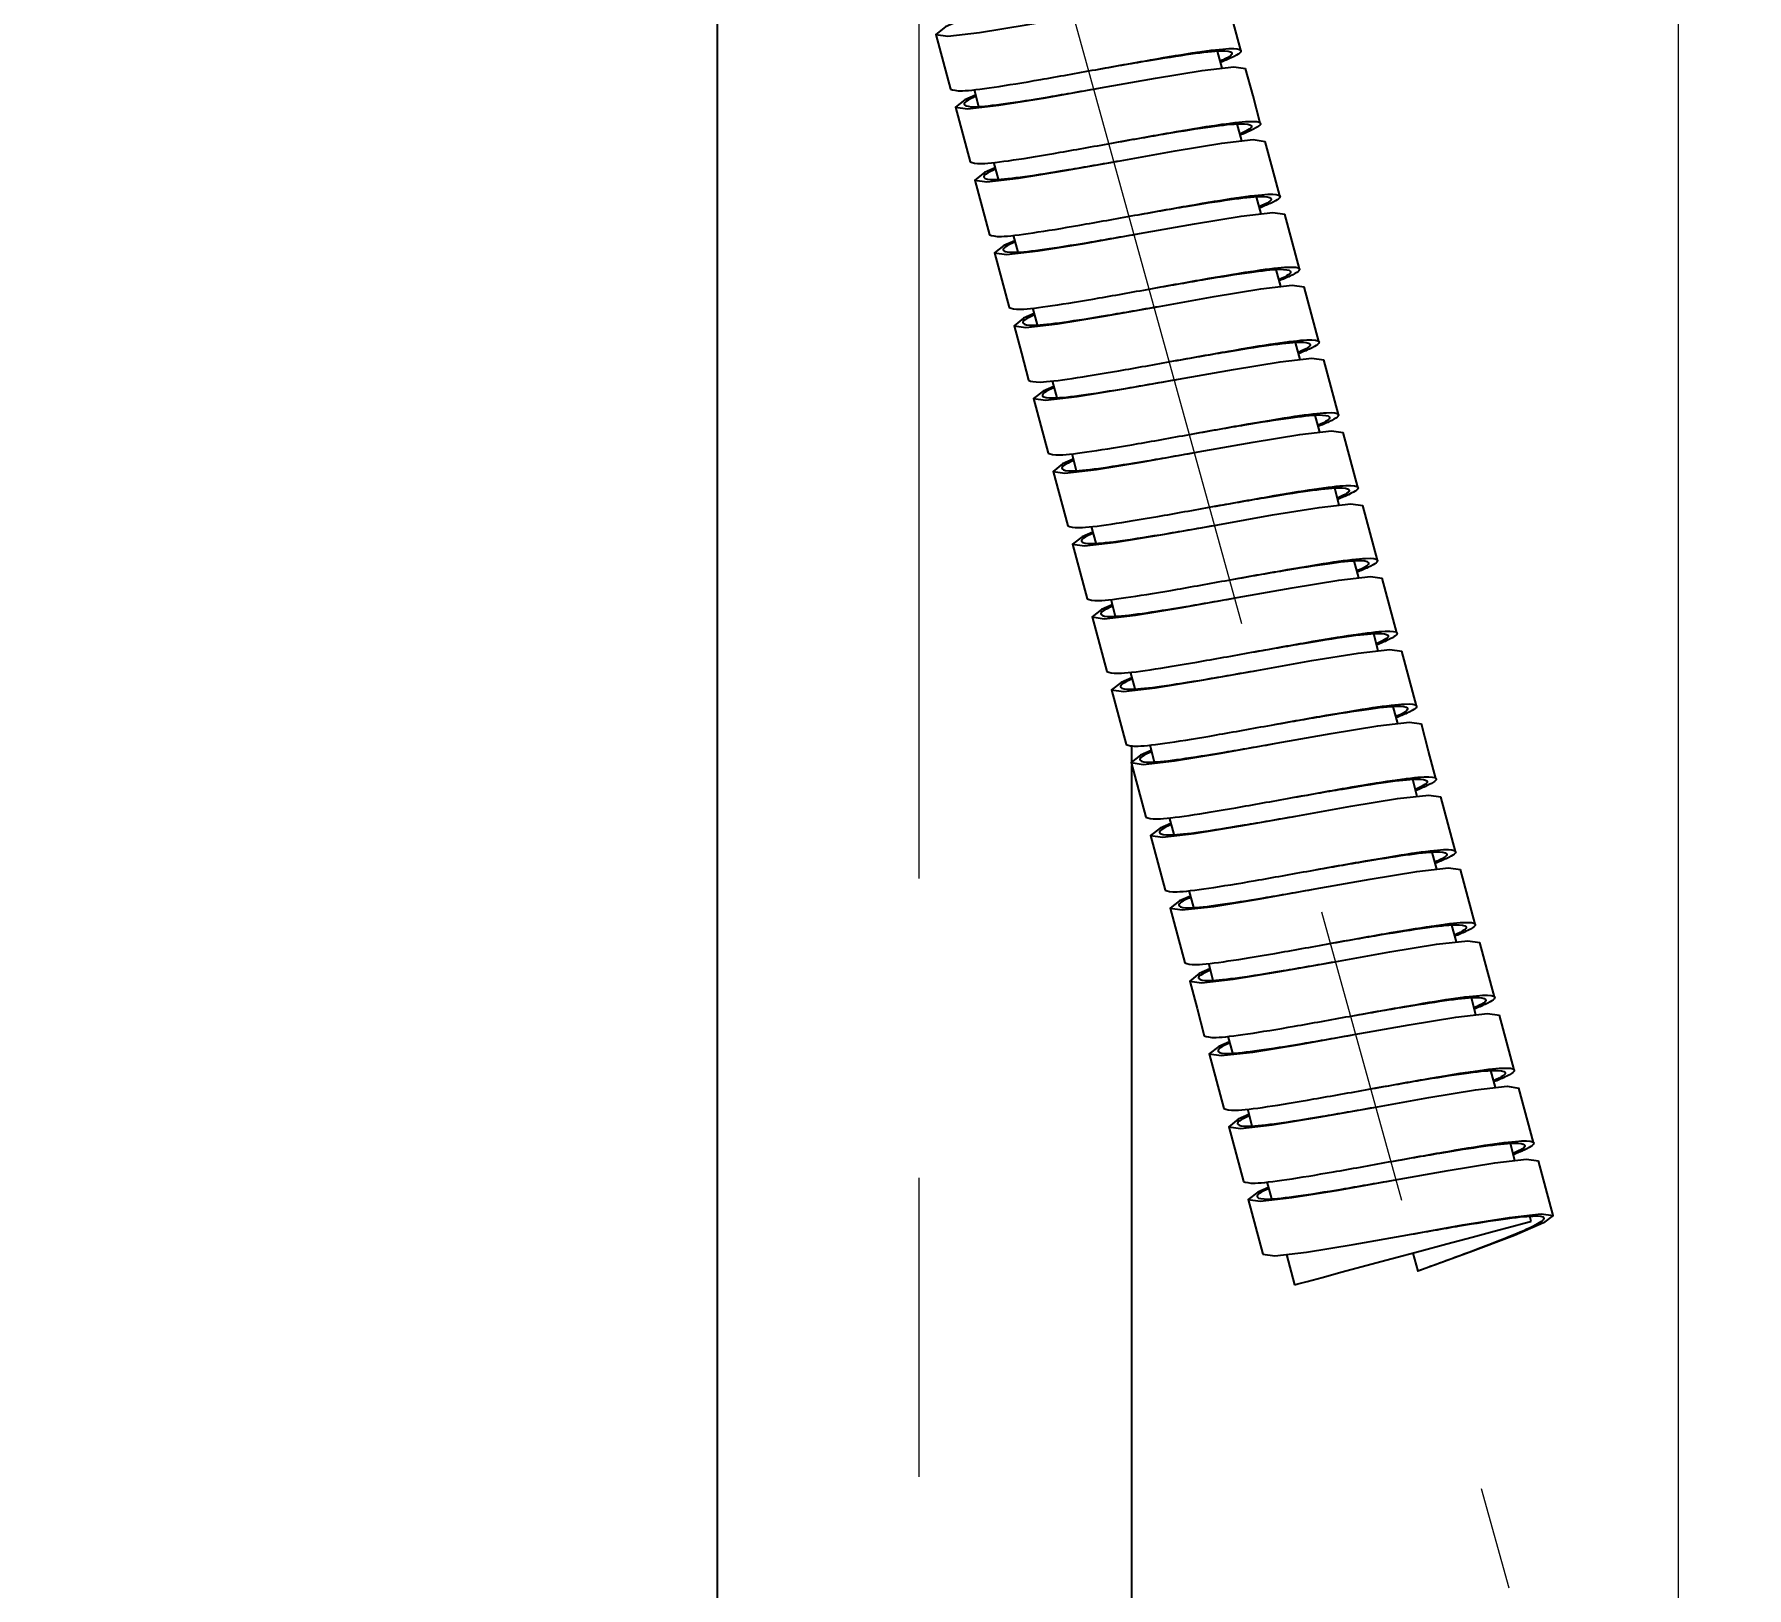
# Model space of a CAD drawing. Extents: x -2463 to 697, y 0 to 2315.
# Drawn here: x -584.6 to -493.8, y 902.8 to 985.2 of the extents above; entities that cross this region are included whole.
import ezdxf

# ---------------------------------------------------------------- set-up
doc = ezdxf.new("R2010")
doc.units = 0
doc.header["$LTSCALE"] = 10
doc.header["$MEASUREMENT"] = 0
doc.header["$PDMODE"] = 3
doc.header["$PDSIZE"] = -10
doc.linetypes.add('CENTER2', pattern=[28.575, 19.05, -3.175, 3.175, -3.175])
doc.layers.get('0').update_dxf_attribs({"linetype": 'CONTINUOUS'})
doc.layers.get('DEFPOINTS').update_dxf_attribs({"linetype": 'CONTINUOUS'})
doc.layers.add('Cneter', color=1, linetype='CENTER2', lineweight=13)
doc.layers.add('치수선', color=7, linetype='CONTINUOUS', lineweight=20)
doc.styles.add('Daelim Dimension', font='NanumGothic.ttf')
doc.dimstyles.new('DEFAULT', dxfattribs={"dimscale": 2, "dimtxt": 2, "dimasz": 2, "dimexe": 0, "dimexo": 2, "dimgap": 1, "dimtad": 1, "dimdec": 1, "dimzin": 9, "dimdsep": 46, "dimtxsty": 'Daelim Dimension', "dimcen": 0.5, "dimclrd": 252, "dimclre": 252, "dimclrt": 3, "dimadec": 1, "dimazin": 0, "dimtfac": 1, "dimtdec": 1, "dimtix": 1, "dimtmove": 0, "dimatfit": 3, "dimfxl": 1, "dimtolj": 1, "dimtzin": 1, "dimlwd": 9, "dimlwe": 9, "dimarcsym": 0})

# ---------------------------------------------------------------- blocks, each defined once
blk = doc.blocks.new('*D32')
at = {"color": 5, "lineweight": 9, "ltscale": 0.5, "transparency": 16777216}
for p, q in [((-533.662, 1313.237), (-386.859, 1313.237)), ((-388.859, 519.784), (-388.859, 1305.237)), ((-533.662, 511.784), (-386.859, 511.784))]:
    blk.add_line(p, q, dxfattribs=at)
at = {"color": 5, "ltscale": 0.5, "transparency": 16777216}
for points in [[(-390.193, 1305.237), (-387.526, 1305.237), (-388.859, 1313.237)], [(-390.193, 519.784), (-387.526, 519.784), (-388.859, 511.784)]]:
    blk.add_solid(points, dxfattribs=at)
at = {"layer": 'DEFPOINTS', "color": 0, "ltscale": 0.5, "transparency": 16777216}
for p in [(-537.662, 1313.237), (-388.859, 1313.237), (-537.662, 511.784)]:
    blk.add_point(p, dxfattribs=at)
at = {"color": 7, "ltscale": 0.5, "transparency": 16777216, "insert": (-404.751, 912.511), "char_height": 20, "attachment_point": 5, "rotation": 90, "style": 'Daelim Dimension'}
blk.add_mtext('\\A1;기본 파이프 길이 : 1,000', dxfattribs=at)
blk = doc.blocks.new('*D33')
at = {"color": 5, "lineweight": 9, "ltscale": 0.5, "transparency": 16777216}
for p, q in [((-885.082, 1497.185), (-314.176, 1497.185)), ((-316.176, 1489.185), (-316.176, 498.234)), ((-466.021, 490.234), (-314.176, 490.234))]:
    blk.add_line(p, q, dxfattribs=at)
at = {"color": 5, "ltscale": 0.5, "transparency": 16777216}
for points in [[(-317.509, 1489.185), (-314.843, 1489.185), (-316.176, 1497.185)], [(-317.509, 498.234), (-314.843, 498.234), (-316.176, 490.234)]]:
    blk.add_solid(points, dxfattribs=at)
at = {"layer": 'DEFPOINTS', "color": 0, "ltscale": 0.5, "transparency": 16777216}
for p in [(-889.082, 1497.185), (-470.021, 490.234), (-316.176, 490.234)]:
    blk.add_point(p, dxfattribs=at)
at = {"color": 7, "ltscale": 0.5, "transparency": 16777216, "insert": (-331.881, 993.709), "char_height": 20, "attachment_point": 5, "rotation": 90, "style": 'Daelim Dimension'}
blk.add_mtext('\\A1;(1140~1330)', dxfattribs=at)

msp = doc.modelspace()

# ---------------------------------------------------------------- linework, layer by layer
at = {"color": 7, "linetype": 'Continuous', "lineweight": 25}
for p, q in [((-548.383, 999.407), (-548.383, 781.211)), ((-520.606, 984.353), (-521.383, 987.25)), ((-536.776, 985.196), (-535.999, 982.299)), ((-521.595, 983.407), (-521.837, 984.308)), ((-534.752, 982.279), (-534.51, 981.378)), ((-520.56, 979.543), (-520.801, 980.444)), ((-533.716, 978.415), (-533.475, 977.514)), ((-519.525, 975.68), (-519.766, 976.58)), ((-532.681, 974.551), (-532.44, 973.65)), ((-518.489, 971.816), (-518.731, 972.717)), ((-531.646, 970.687), (-531.404, 969.787)), ((-517.454, 967.952), (-517.696, 968.853)), ((-515.43, 965.034), (-516.206, 967.932)), ((-530.61, 966.824), (-530.369, 965.923)), ((-516.419, 964.088), (-516.66, 964.989)), ((-529.575, 962.96), (-529.334, 962.059)), ((-530.564, 962.014), (-529.788, 959.117)), ((-515.384, 960.225), (-515.625, 961.126)), ((-528.54, 959.096), (-528.298, 958.195)), ((-514.348, 956.361), (-514.59, 957.262)), ((-527.505, 955.233), (-527.263, 954.332)), ((-513.313, 952.497), (-513.554, 953.398)), ((-526.469, 951.369), (-526.228, 950.468)), ((-512.278, 948.634), (-512.519, 949.534)), ((-526.383, 946.591), (-526.383, 947.483)), ((-525.434, 947.505), (-525.193, 946.604)), ((-526.383, 723.333), (-526.383, 946.41)), ((-511.243, 944.77), (-511.484, 945.671)), ((-524.399, 943.641), (-524.157, 942.741)), ((-525.388, 942.696), (-524.611, 939.798)), ((-510.207, 940.906), (-510.449, 941.807)), ((-523.363, 939.778), (-523.122, 938.877)), ((-524.352, 938.832), (-523.576, 935.934)), ((-509.172, 937.043), (-509.413, 937.943)), ((-522.328, 935.914), (-522.087, 935.013)), ((-508.137, 933.179), (-508.378, 934.08)), ((-521.293, 932.05), (-521.052, 931.15)), ((-507.101, 929.315), (-507.343, 930.216)), ((-505.077, 926.397), (-505.854, 929.295)), ((-520.258, 928.187), (-520.016, 927.286)), ((-506.066, 925.451), (-506.308, 926.352)), ((-519.222, 924.323), (-518.981, 923.422)), ((-505.201, 922.221), (-505.272, 922.489)), ((-518.187, 920.459), (-517.758, 918.857)), ((-511.479, 920.539), (-511.221, 919.575))]:
    msp.add_line(p, q, dxfattribs=at)
at = {"color": 7, "linetype": 'Continuous', "lineweight": 25, "flags": 128}
for points in [[(-535.705, 985.838), (-536.273, 985.591), (-536.776, 985.196), (-536.143, 985.106), (-534.468, 985.297), (-531.994, 985.702), (-529.079, 986.223), (-526.164, 986.745), (-523.691, 987.15), (-522.016, 987.341), (-521.383, 987.25), (-521.383, 987.25)], [(-534.67, 981.974), (-535.238, 981.727), (-535.74, 981.333), (-535.108, 981.242), (-533.433, 981.434), (-530.959, 981.839), (-528.044, 982.36), (-525.129, 982.881), (-522.655, 983.286), (-520.98, 983.477), (-520.348, 983.387), (-520.348, 983.387)], [(-519.571, 980.489), (-519.959, 981.938), (-520.348, 983.387)], [(-535.74, 981.333), (-535.352, 979.884), (-534.964, 978.435)], [(-533.635, 978.11), (-534.202, 977.864), (-534.705, 977.469), (-534.072, 977.379), (-532.397, 977.57), (-529.924, 977.975), (-527.009, 978.496), (-524.094, 979.017), (-521.62, 979.422), (-519.945, 979.613), (-519.312, 979.523), (-519.312, 979.523)], [(-518.536, 976.625), (-518.924, 978.074), (-519.312, 979.523)], [(-534.705, 977.469), (-534.317, 976.02), (-533.929, 974.571)], [(-532.599, 974.247), (-533.167, 974), (-533.67, 973.605), (-533.037, 973.515), (-531.362, 973.706), (-528.889, 974.111), (-525.973, 974.632), (-523.058, 975.154), (-520.585, 975.559), (-518.91, 975.75), (-518.277, 975.659), (-518.277, 975.659)], [(-517.501, 972.762), (-517.889, 974.21), (-518.277, 975.659)], [(-533.67, 973.605), (-533.282, 972.157), (-532.893, 970.708)], [(-531.564, 970.383), (-532.132, 970.136), (-532.635, 969.742), (-532.002, 969.651), (-530.327, 969.842), (-527.853, 970.248), (-524.938, 970.769), (-522.023, 971.29), (-519.55, 971.695), (-517.874, 971.886), (-517.242, 971.796), (-517.242, 971.796)], [(-516.465, 968.898), (-516.853, 970.347), (-517.242, 971.796)], [(-532.635, 969.742), (-532.246, 968.293), (-531.858, 966.844)], [(-530.529, 966.519), (-531.097, 966.273), (-531.599, 965.878), (-530.967, 965.788), (-529.292, 965.979), (-526.818, 966.384), (-523.903, 966.905), (-520.988, 967.426), (-518.514, 967.831), (-516.839, 968.022), (-516.206, 967.932), (-516.206, 967.932)], [(-531.599, 965.878), (-531.211, 964.429), (-530.823, 962.98)], [(-529.494, 962.656), (-530.061, 962.409), (-530.564, 962.014), (-529.931, 961.924), (-528.256, 962.115), (-525.783, 962.52), (-522.868, 963.041), (-519.953, 963.562), (-517.479, 963.967), (-515.804, 964.159), (-515.171, 964.068), (-515.171, 964.068)], [(-514.395, 961.17), (-514.783, 962.619), (-515.171, 964.068)], [(-528.458, 958.792), (-529.026, 958.545), (-529.529, 958.151), (-528.896, 958.06), (-527.221, 958.251), (-524.747, 958.656), (-521.832, 959.178), (-518.917, 959.699), (-516.444, 960.104), (-514.769, 960.295), (-514.136, 960.205), (-514.136, 960.205)], [(-513.359, 957.307), (-513.748, 958.756), (-514.136, 960.205)], [(-529.529, 958.151), (-529.141, 956.702), (-528.752, 955.253)], [(-527.423, 954.928), (-527.991, 954.682), (-528.494, 954.287), (-527.861, 954.196), (-526.186, 954.388), (-523.712, 954.793), (-520.797, 955.314), (-517.882, 955.835), (-515.408, 956.24), (-513.733, 956.431), (-513.101, 956.341), (-513.101, 956.341)], [(-512.324, 953.443), (-512.712, 954.892), (-513.101, 956.341)], [(-528.494, 954.287), (-528.105, 952.838), (-527.717, 951.389)], [(-526.383, 951.067), (-526.955, 950.818), (-527.458, 950.423), (-526.825, 950.333), (-525.15, 950.524), (-522.677, 950.929), (-519.762, 951.45), (-516.847, 951.971), (-514.373, 952.376), (-512.698, 952.568), (-512.065, 952.477), (-512.065, 952.477)], [(-511.289, 949.579), (-511.677, 951.028), (-512.065, 952.477)], [(-527.458, 950.423), (-527.07, 948.974), (-526.682, 947.525)], [(-525.352, 947.201), (-525.92, 946.954), (-526.423, 946.559), (-525.79, 946.469), (-524.115, 946.66), (-521.642, 947.065), (-518.727, 947.586), (-515.811, 948.108), (-513.338, 948.513), (-511.663, 948.704), (-511.03, 948.613), (-511.03, 948.613)], [(-510.254, 945.716), (-510.642, 947.165), (-511.03, 948.613)], [(-526.423, 946.559), (-526.035, 945.111), (-525.647, 943.662)], [(-524.317, 943.337), (-524.885, 943.09), (-525.388, 942.696), (-524.755, 942.605), (-523.08, 942.797), (-520.606, 943.202), (-517.691, 943.723), (-514.776, 944.244), (-512.303, 944.649), (-510.628, 944.84), (-509.995, 944.75), (-509.995, 944.75)], [(-509.218, 941.852), (-509.607, 943.301), (-509.995, 944.75)], [(-523.282, 939.473), (-523.85, 939.227), (-524.352, 938.832), (-523.72, 938.742), (-522.045, 938.933), (-519.571, 939.338), (-516.656, 939.859), (-513.741, 940.38), (-511.267, 940.785), (-509.592, 940.976), (-508.96, 940.886), (-508.96, 940.886)], [(-508.183, 937.988), (-508.571, 939.437), (-508.96, 940.886)], [(-522.247, 935.61), (-522.814, 935.363), (-523.317, 934.968), (-522.684, 934.878), (-521.009, 935.069), (-518.536, 935.474), (-515.621, 935.995), (-512.706, 936.517), (-510.232, 936.922), (-508.557, 937.113), (-507.924, 937.022), (-507.924, 937.022)], [(-507.148, 934.125), (-507.536, 935.573), (-507.924, 937.022)], [(-523.317, 934.968), (-522.929, 933.519), (-522.541, 932.071)], [(-521.211, 931.746), (-521.779, 931.499), (-522.282, 931.105), (-521.649, 931.014), (-519.974, 931.205), (-517.501, 931.61), (-514.585, 932.132), (-511.67, 932.653), (-509.197, 933.058), (-507.522, 933.249), (-506.889, 933.159), (-506.889, 933.159)], [(-506.113, 930.261), (-506.501, 931.71), (-506.889, 933.159)], [(-522.282, 931.105), (-521.894, 929.656), (-521.505, 928.207)], [(-520.176, 927.882), (-520.744, 927.636), (-521.247, 927.241), (-520.614, 927.151), (-518.939, 927.342), (-516.465, 927.747), (-513.55, 928.268), (-510.635, 928.789), (-508.162, 929.194), (-506.486, 929.385), (-505.854, 929.295), (-505.854, 929.295)], [(-521.247, 927.241), (-520.858, 925.792), (-520.47, 924.343)], [(-519.141, 924.019), (-519.709, 923.772), (-520.211, 923.377), (-519.579, 923.287), (-517.903, 923.478), (-515.43, 923.883), (-512.515, 924.404), (-509.6, 924.925), (-507.126, 925.33), (-505.451, 925.522), (-504.818, 925.431), (-504.818, 925.431)], [(-504.042, 922.533), (-504.43, 923.982), (-504.818, 925.431)], [(-520.211, 923.377), (-519.823, 921.928), (-519.435, 920.479)], [(-519.435, 920.479), (-518.802, 920.389), (-517.127, 920.58), (-514.654, 920.985), (-511.738, 921.506), (-508.823, 922.028), (-506.35, 922.433), (-504.675, 922.624), (-504.042, 922.533), (-504.545, 922.139), (-506.091, 921.467), (-508.436, 920.581), (-511.221, 919.575), (-511.221, 919.575)], [(-517.758, 918.857), (-517.588, 918.902), (-517.09, 919.035), (-516.289, 919.25), (-515.228, 919.534), (-513.966, 919.873), (-512.569, 920.247), (-511.114, 920.637), (-509.678, 921.021), (-508.34, 921.38), (-507.171, 921.693), (-506.234, 921.944), (-505.579, 922.12), (-505.243, 922.21), (-505.201, 922.221)]]:
    msp.add_lwpolyline(points, dxfattribs=at)
at = {"color": 7, "linetype": 'Continuous', "lineweight": 25}
for points, knots in [([(-535.999, 982.299), (-535.865, 982.248), (-535.598, 982.146), (-533.814, 982.367), (-531.293, 982.784), (-528.302, 983.326), (-525.316, 983.866), (-522.78, 984.288), (-521.049, 984.494), (-520.452, 984.394), (-520.712, 984.119), (-521.473, 983.797), (-521.677, 983.711)], [0, 0, 0, 0, 0.106899, 0.2134916, 0.3200841, 0.4269832, 0.5338819, 0.6404745, 0.7470669, 0.8539659, 0.9608651, 1, 1, 1, 1]), ([(-528.303, 983.326), (-527.369, 983.489), (-525.505, 983.815), (-523.132, 984.193), (-521.501, 984.373), (-520.968, 984.256), (-521.105, 984.037), (-521.647, 983.797), (-521.694, 983.776)], [0, 0, 0, 0, 0.1964469, 0.3923302, 0.5882135, 0.7846607, 0.9811077, 1, 1, 1, 1]), ([(-534.653, 981.909), (-534.7, 981.888), (-535.242, 981.648), (-535.379, 981.429), (-534.846, 981.312), (-533.214, 981.492), (-530.842, 981.87), (-528.978, 982.196), (-528.044, 982.36)], [0, 0, 0, 0, 0.018892, 0.21534, 0.411787, 0.60767, 0.803553, 1, 1, 1, 1]), ([(-534.964, 978.435), (-534.83, 978.384), (-534.563, 978.282), (-532.779, 978.503), (-530.258, 978.921), (-527.267, 979.462), (-524.28, 980.002), (-521.745, 980.424), (-520.013, 980.631), (-519.416, 980.53), (-519.677, 980.255), (-520.438, 979.934), (-520.642, 979.848)], [0, 0, 0, 0, 0.106899, 0.213492, 0.320084, 0.426983, 0.533882, 0.640475, 0.747067, 0.853966, 0.960865, 1, 1, 1, 1]), ([(-527.268, 979.462), (-526.334, 979.625), (-524.469, 979.952), (-522.097, 980.33), (-520.466, 980.509), (-519.932, 980.392), (-520.069, 980.173), (-520.611, 979.934), (-520.659, 979.913)], [0, 0, 0, 0, 0.196447, 0.39233, 0.588213, 0.784661, 0.981108, 1, 1, 1, 1]), ([(-533.617, 978.045), (-533.665, 978.024), (-534.207, 977.785), (-534.344, 977.566), (-533.811, 977.449), (-532.179, 977.628), (-529.807, 978.006), (-527.942, 978.333), (-527.009, 978.496)], [0, 0, 0, 0, 0.018892, 0.21534, 0.411787, 0.60767, 0.803553, 1, 1, 1, 1]), ([(-533.929, 974.571), (-533.795, 974.52), (-533.528, 974.419), (-531.744, 974.639), (-529.223, 975.057), (-526.231, 975.598), (-523.245, 976.139), (-520.71, 976.56), (-518.978, 976.767), (-518.381, 976.667), (-518.642, 976.391), (-519.402, 976.07), (-519.606, 975.984)], [0, 0, 0, 0, 0.106899, 0.213491, 0.320084, 0.426983, 0.533882, 0.640475, 0.747067, 0.853966, 0.960865, 1, 1, 1, 1]), ([(-526.232, 975.598), (-525.299, 975.762), (-523.434, 976.088), (-521.062, 976.466), (-519.43, 976.646), (-518.897, 976.529), (-519.034, 976.31), (-519.576, 976.07), (-519.624, 976.049)], [0, 0, 0, 0, 0.196448, 0.392331, 0.588214, 0.784661, 0.981108, 1, 1, 1, 1]), ([(-532.582, 974.182), (-532.63, 974.161), (-533.172, 973.921), (-533.309, 973.702), (-532.775, 973.585), (-531.144, 973.765), (-528.772, 974.143), (-526.907, 974.469), (-525.973, 974.632)], [0, 0, 0, 0, 0.018893, 0.21534, 0.411787, 0.60767, 0.803553, 1, 1, 1, 1]), ([(-532.893, 970.708), (-532.76, 970.657), (-532.492, 970.555), (-530.708, 970.775), (-528.187, 971.193), (-525.196, 971.735), (-522.21, 972.275), (-519.675, 972.697), (-517.943, 972.903), (-517.346, 972.803), (-517.607, 972.528), (-518.367, 972.206), (-518.571, 972.12)], [0, 0, 0, 0, 0.1068989, 0.2134912, 0.3200837, 0.4269827, 0.5338818, 0.6404744, 0.7470668, 0.8539658, 0.9608647, 1, 1, 1, 1]), ([(-525.197, 971.735), (-524.263, 971.898), (-522.399, 972.224), (-520.026, 972.602), (-518.395, 972.782), (-517.862, 972.665), (-517.999, 972.446), (-518.541, 972.206), (-518.588, 972.185)], [0, 0, 0, 0, 0.196447, 0.392331, 0.588213, 0.78466, 0.981108, 1, 1, 1, 1]), ([(-531.547, 970.318), (-531.594, 970.297), (-532.136, 970.057), (-532.273, 969.838), (-531.74, 969.721), (-530.109, 969.901), (-527.736, 970.279), (-525.872, 970.605), (-524.938, 970.769)], [0, 0, 0, 0, 0.018892, 0.215339, 0.411786, 0.607669, 0.803553, 1, 1, 1, 1]), ([(-531.858, 966.844), (-531.724, 966.793), (-531.457, 966.691), (-529.673, 966.912), (-527.152, 967.33), (-524.161, 967.871), (-521.174, 968.411), (-518.639, 968.833), (-516.908, 969.039), (-516.311, 968.939), (-516.571, 968.664), (-517.332, 968.343), (-517.536, 968.256)], [0, 0, 0, 0, 0.106899, 0.213491, 0.320084, 0.426983, 0.533882, 0.640474, 0.747067, 0.853966, 0.960865, 1, 1, 1, 1]), ([(-524.162, 967.871), (-523.228, 968.034), (-521.364, 968.361), (-518.991, 968.739), (-517.36, 968.918), (-516.827, 968.801), (-516.964, 968.582), (-517.506, 968.343), (-517.553, 968.322)], [0, 0, 0, 0, 0.196447, 0.39233, 0.588213, 0.78466, 0.981108, 1, 1, 1, 1]), ([(-530.511, 966.454), (-530.559, 966.433), (-531.101, 966.194), (-531.238, 965.975), (-530.705, 965.858), (-529.073, 966.037), (-526.701, 966.415), (-524.836, 966.742), (-523.903, 966.905)], [0, 0, 0, 0, 0.018892, 0.215339, 0.411786, 0.60767, 0.803553, 1, 1, 1, 1]), ([(-530.823, 962.98), (-530.689, 962.929), (-530.422, 962.828), (-528.638, 963.048), (-526.117, 963.466), (-523.126, 964.007), (-520.139, 964.548), (-517.604, 964.969), (-515.872, 965.176), (-515.275, 965.076), (-515.536, 964.8), (-516.297, 964.479), (-516.5, 964.393)], [0, 0, 0, 0, 0.106899, 0.213492, 0.320084, 0.426983, 0.533882, 0.640474, 0.747067, 0.853966, 0.960865, 1, 1, 1, 1]), ([(-523.126, 964.007), (-522.193, 964.171), (-520.328, 964.497), (-517.956, 964.875), (-516.325, 965.054), (-515.791, 964.937), (-515.928, 964.719), (-516.47, 964.479), (-516.518, 964.458)], [0, 0, 0, 0, 0.196447, 0.39233, 0.588213, 0.78466, 0.981108, 1, 1, 1, 1]), ([(-529.476, 962.591), (-529.524, 962.57), (-530.066, 962.33), (-530.203, 962.111), (-529.669, 961.994), (-528.038, 962.173), (-525.666, 962.552), (-523.801, 962.878), (-522.868, 963.041)], [0, 0, 0, 0, 0.018892, 0.21534, 0.411787, 0.60767, 0.803553, 1, 1, 1, 1]), ([(-529.788, 959.117), (-529.654, 959.066), (-529.387, 958.964), (-527.602, 959.184), (-525.082, 959.602), (-522.09, 960.144), (-519.104, 960.684), (-516.569, 961.106), (-514.837, 961.312), (-514.24, 961.212), (-514.501, 960.937), (-515.261, 960.615), (-515.465, 960.529)], [0, 0, 0, 0, 0.106899, 0.213492, 0.320084, 0.426983, 0.533882, 0.640475, 0.747067, 0.853966, 0.960865, 1, 1, 1, 1]), ([(-522.091, 960.144), (-521.158, 960.307), (-519.293, 960.633), (-516.921, 961.011), (-515.289, 961.191), (-514.756, 961.074), (-514.893, 960.855), (-515.435, 960.615), (-515.483, 960.594)], [0, 0, 0, 0, 0.1964469, 0.3923302, 0.5882135, 0.7846607, 0.9811077, 1, 1, 1, 1]), ([(-528.441, 958.727), (-528.488, 958.706), (-529.03, 958.466), (-529.167, 958.247), (-528.634, 958.13), (-527.003, 958.31), (-524.63, 958.688), (-522.766, 959.014), (-521.832, 959.178)], [0, 0, 0, 0, 0.018892, 0.21534, 0.411787, 0.60767, 0.803553, 1, 1, 1, 1]), ([(-528.752, 955.253), (-528.619, 955.202), (-528.351, 955.1), (-526.567, 955.321), (-524.046, 955.739), (-521.055, 956.28), (-518.069, 956.82), (-515.534, 957.242), (-513.802, 957.448), (-513.205, 957.348), (-513.465, 957.073), (-514.226, 956.752), (-514.43, 956.665)], [0, 0, 0, 0, 0.106899, 0.213492, 0.320084, 0.426983, 0.533882, 0.640475, 0.747067, 0.853966, 0.960865, 1, 1, 1, 1]), ([(-521.056, 956.28), (-520.122, 956.443), (-518.258, 956.769), (-515.885, 957.148), (-514.254, 957.327), (-513.721, 957.21), (-513.858, 956.991), (-514.4, 956.752), (-514.447, 956.73)], [0, 0, 0, 0, 0.196447, 0.392331, 0.588214, 0.784661, 0.981108, 1, 1, 1, 1]), ([(-527.406, 954.863), (-527.453, 954.842), (-527.995, 954.603), (-528.132, 954.384), (-527.599, 954.267), (-525.968, 954.446), (-523.595, 954.824), (-521.731, 955.15), (-520.797, 955.314)], [0, 0, 0, 0, 0.018892, 0.21534, 0.411787, 0.607669, 0.803553, 1, 1, 1, 1]), ([(-527.717, 951.389), (-527.583, 951.338), (-527.316, 951.236), (-525.532, 951.457), (-523.011, 951.875), (-520.02, 952.416), (-517.033, 952.956), (-514.498, 953.378), (-512.766, 953.585), (-512.169, 953.485), (-512.43, 953.209), (-513.191, 952.888), (-513.395, 952.802)], [0, 0, 0, 0, 0.1068989, 0.2134914, 0.3200839, 0.4269826, 0.5338817, 0.6404743, 0.7470667, 0.8539658, 0.9608647, 1, 1, 1, 1]), ([(-520.021, 952.416), (-519.087, 952.579), (-517.223, 952.906), (-514.85, 953.284), (-513.219, 953.463), (-512.685, 953.346), (-512.823, 953.128), (-513.365, 952.888), (-513.412, 952.867)], [0, 0, 0, 0, 0.196447, 0.39233, 0.588213, 0.78466, 0.981107, 1, 1, 1, 1]), ([(-526.37, 950.999), (-526.418, 950.978), (-526.96, 950.739), (-527.097, 950.52), (-526.564, 950.403), (-524.932, 950.582), (-522.56, 950.96), (-520.695, 951.287), (-519.762, 951.45)], [0, 0, 0, 0, 0.0188923, 0.2153393, 0.4117862, 0.6076693, 0.8035525, 1, 1, 1, 1]), ([(-526.682, 947.525), (-526.548, 947.474), (-526.281, 947.373), (-524.497, 947.593), (-521.976, 948.011), (-518.985, 948.553), (-515.998, 949.093), (-513.463, 949.514), (-511.731, 949.721), (-511.134, 949.621), (-511.395, 949.346), (-512.156, 949.024), (-512.359, 948.938)], [0, 0, 0, 0, 0.106899, 0.213491, 0.320084, 0.426983, 0.533882, 0.640474, 0.747067, 0.853966, 0.960865, 1, 1, 1, 1]), ([(-518.985, 948.552), (-518.052, 948.716), (-516.187, 949.042), (-513.815, 949.42), (-512.184, 949.6), (-511.65, 949.483), (-511.787, 949.264), (-512.329, 949.024), (-512.377, 949.003)], [0, 0, 0, 0, 0.196447, 0.39233, 0.588213, 0.78466, 0.981108, 1, 1, 1, 1]), ([(-525.335, 947.136), (-525.383, 947.115), (-525.925, 946.875), (-526.062, 946.656), (-525.528, 946.539), (-523.897, 946.719), (-521.525, 947.097), (-519.66, 947.423), (-518.727, 947.586)], [0, 0, 0, 0, 0.018892, 0.215339, 0.411787, 0.60767, 0.803553, 1, 1, 1, 1]), ([(-525.647, 943.662), (-525.513, 943.611), (-525.246, 943.509), (-523.461, 943.73), (-520.94, 944.147), (-517.949, 944.689), (-514.963, 945.229), (-512.428, 945.651), (-510.696, 945.857), (-510.099, 945.757), (-510.36, 945.482), (-511.12, 945.16), (-511.324, 945.074)], [0, 0, 0, 0, 0.106899, 0.213491, 0.320084, 0.426983, 0.533882, 0.640474, 0.747067, 0.853966, 0.960865, 1, 1, 1, 1]), ([(-517.95, 944.689), (-517.016, 944.852), (-515.152, 945.178), (-512.78, 945.556), (-511.148, 945.736), (-510.615, 945.619), (-510.752, 945.4), (-511.294, 945.16), (-511.342, 945.139)], [0, 0, 0, 0, 0.196447, 0.39233, 0.588213, 0.78466, 0.981108, 1, 1, 1, 1]), ([(-524.3, 943.272), (-524.347, 943.251), (-524.889, 943.011), (-525.026, 942.793), (-524.493, 942.675), (-522.862, 942.855), (-520.489, 943.233), (-518.625, 943.559), (-517.691, 943.723)], [0, 0, 0, 0, 0.018892, 0.215339, 0.411786, 0.60767, 0.803553, 1, 1, 1, 1]), ([(-524.611, 939.798), (-524.477, 939.747), (-524.21, 939.645), (-522.426, 939.866), (-519.905, 940.284), (-516.914, 940.825), (-513.928, 941.365), (-511.392, 941.787), (-509.661, 941.993), (-509.064, 941.894), (-509.324, 941.618), (-510.085, 941.297), (-510.289, 941.211)], [0, 0, 0, 0, 0.106899, 0.213492, 0.320084, 0.426983, 0.533882, 0.640474, 0.747067, 0.853966, 0.960865, 1, 1, 1, 1]), ([(-516.915, 940.825), (-515.981, 940.988), (-514.117, 941.315), (-511.744, 941.693), (-510.113, 941.872), (-509.58, 941.755), (-509.717, 941.536), (-510.259, 941.297), (-510.306, 941.276)], [0, 0, 0, 0, 0.1964469, 0.3923302, 0.5882135, 0.7846607, 0.9811077, 1, 1, 1, 1]), ([(-523.264, 939.408), (-523.312, 939.387), (-523.854, 939.148), (-523.991, 938.929), (-523.458, 938.812), (-521.826, 938.991), (-519.454, 939.369), (-517.59, 939.696), (-516.656, 939.859)], [0, 0, 0, 0, 0.018892, 0.21534, 0.411787, 0.60767, 0.803553, 1, 1, 1, 1]), ([(-523.576, 935.934), (-523.442, 935.883), (-523.175, 935.782), (-521.391, 936.002), (-518.87, 936.42), (-515.879, 936.961), (-512.892, 937.502), (-510.357, 937.923), (-508.625, 938.13), (-508.028, 938.03), (-508.289, 937.754), (-509.05, 937.433), (-509.254, 937.347)], [0, 0, 0, 0, 0.106899, 0.213492, 0.320084, 0.426983, 0.533882, 0.640475, 0.747067, 0.853966, 0.960865, 1, 1, 1, 1]), ([(-515.88, 936.961), (-514.946, 937.125), (-513.081, 937.451), (-510.709, 937.829), (-509.078, 938.009), (-508.544, 937.892), (-508.681, 937.673), (-509.223, 937.433), (-509.271, 937.412)], [0, 0, 0, 0, 0.196447, 0.392331, 0.588214, 0.784661, 0.981108, 1, 1, 1, 1]), ([(-522.229, 935.545), (-522.277, 935.524), (-522.819, 935.284), (-522.956, 935.065), (-522.423, 934.948), (-520.791, 935.128), (-518.419, 935.506), (-516.554, 935.832), (-515.621, 935.995)], [0, 0, 0, 0, 0.018892, 0.21534, 0.411787, 0.60767, 0.803553, 1, 1, 1, 1]), ([(-522.541, 932.071), (-522.407, 932.02), (-522.14, 931.918), (-520.355, 932.138), (-517.835, 932.556), (-514.843, 933.098), (-511.857, 933.638), (-509.322, 934.06), (-507.59, 934.266), (-506.993, 934.166), (-507.254, 933.891), (-508.014, 933.569), (-508.218, 933.483)], [0, 0, 0, 0, 0.106899, 0.213491, 0.320084, 0.426983, 0.533882, 0.640475, 0.747067, 0.853966, 0.960865, 1, 1, 1, 1]), ([(-514.844, 933.098), (-513.911, 933.261), (-512.046, 933.587), (-509.674, 933.965), (-508.042, 934.145), (-507.509, 934.028), (-507.646, 933.809), (-508.188, 933.569), (-508.236, 933.548)], [0, 0, 0, 0, 0.196447, 0.392331, 0.588214, 0.784661, 0.981108, 1, 1, 1, 1]), ([(-521.194, 931.681), (-521.241, 931.66), (-521.784, 931.42), (-521.921, 931.201), (-521.387, 931.084), (-519.756, 931.264), (-517.384, 931.642), (-515.519, 931.968), (-514.585, 932.132)], [0, 0, 0, 0, 0.018893, 0.21534, 0.411787, 0.60767, 0.803553, 1, 1, 1, 1]), ([(-521.505, 928.207), (-521.372, 928.156), (-521.104, 928.054), (-519.32, 928.275), (-516.799, 928.693), (-513.808, 929.234), (-510.822, 929.774), (-508.287, 930.196), (-506.555, 930.402), (-505.958, 930.302), (-506.219, 930.027), (-506.979, 929.706), (-507.183, 929.619)], [0, 0, 0, 0, 0.106899, 0.213491, 0.320084, 0.426983, 0.533882, 0.640474, 0.747067, 0.853966, 0.960865, 1, 1, 1, 1]), ([(-513.809, 929.234), (-512.875, 929.397), (-511.011, 929.724), (-508.638, 930.102), (-507.007, 930.281), (-506.474, 930.164), (-506.611, 929.945), (-507.153, 929.706), (-507.2, 929.685)], [0, 0, 0, 0, 0.196447, 0.392331, 0.588213, 0.78466, 0.981108, 1, 1, 1, 1]), ([(-520.159, 927.817), (-520.206, 927.796), (-520.748, 927.557), (-520.885, 927.338), (-520.352, 927.221), (-518.721, 927.4), (-516.348, 927.778), (-514.484, 928.105), (-513.55, 928.268)], [0, 0, 0, 0, 0.018892, 0.215339, 0.411786, 0.607669, 0.803553, 1, 1, 1, 1]), ([(-520.47, 924.343), (-520.336, 924.292), (-520.069, 924.191), (-518.285, 924.411), (-515.764, 924.829), (-512.773, 925.37), (-509.786, 925.911), (-507.251, 926.332), (-505.52, 926.539), (-504.923, 926.439), (-505.183, 926.163), (-505.944, 925.842), (-506.148, 925.756)], [0, 0, 0, 0, 0.1068989, 0.2134913, 0.3200838, 0.4269829, 0.5338819, 0.6404745, 0.7470668, 0.8539658, 0.9608647, 1, 1, 1, 1]), ([(-512.774, 925.37), (-511.84, 925.534), (-509.976, 925.86), (-507.603, 926.238), (-505.972, 926.417), (-505.439, 926.3), (-505.576, 926.081), (-506.118, 925.842), (-506.165, 925.821)], [0, 0, 0, 0, 0.196447, 0.39233, 0.588213, 0.78466, 0.981108, 1, 1, 1, 1]), ([(-519.123, 923.954), (-519.171, 923.933), (-519.713, 923.693), (-519.85, 923.474), (-519.317, 923.357), (-517.685, 923.536), (-515.313, 923.915), (-513.448, 924.241), (-512.515, 924.404)], [0, 0, 0, 0, 0.018892, 0.215339, 0.411787, 0.60767, 0.803553, 1, 1, 1, 1]), ([(-511.738, 921.506), (-510.805, 921.67), (-508.941, 921.996), (-506.564, 922.375), (-504.953, 922.55), (-504.343, 922.453), (-504.823, 922.064), (-506.305, 921.409), (-508.554, 920.549), (-510.331, 919.9), (-511.221, 919.575)], [0, 0, 0, 0, 0.1251796, 0.25, 0.3748204, 0.5000002, 0.6251798, 0.7499999, 0.8748205, 1, 1, 1, 1])]:
    msp.add_open_spline(points, degree=3, knots=knots, dxfattribs=at)
at = {"layer": 'Cneter', "lineweight": 5, "ltscale": 0.5}
for p, q in [((-537.662, 511.784), (-537.662, 1428.929)), ((-545.976, 1045.734), (-506.398, 902.78))]:
    msp.add_line(p, q, dxfattribs=at)
at = {"layer": '치수선'}
msp.add_line((-497.383, 289.093), (-497.383, 1533.776), dxfattribs=at)

# ---------------------------------------------------------------- dimensions: what is measured, and where the dimension line sits
at = {"color": 5, "ltscale": 0.5}
for base, p1, p2, text, picture, middle in [((-316.176, 490.234), (-889.082, 1497.185), (-470.021, 490.234), '(1140~1330)', '*D33', (-331.881, 993.709)), ((-388.859, 1313.237), (-537.662, 511.784), (-537.662, 1313.237), '기본 파이프 길이 : 1,000', '*D32', (-404.751, 912.511))]:
    dim = msp.add_linear_dim(base=base, p1=p1, p2=p2, angle=90, text=text, dimstyle='DEFAULT', override={"dimtxt": 10, "dimasz": 4, "dimexe": 1, "dimdec": 0, "dimclrd": 5, "dimclre": 5, "dimclrt": 7}, dxfattribs=at)
    dim.commit()
    dim.dimension.update_dxf_attribs({"geometry": picture, "text_midpoint": middle})

doc.saveas('drawing.dxf')
